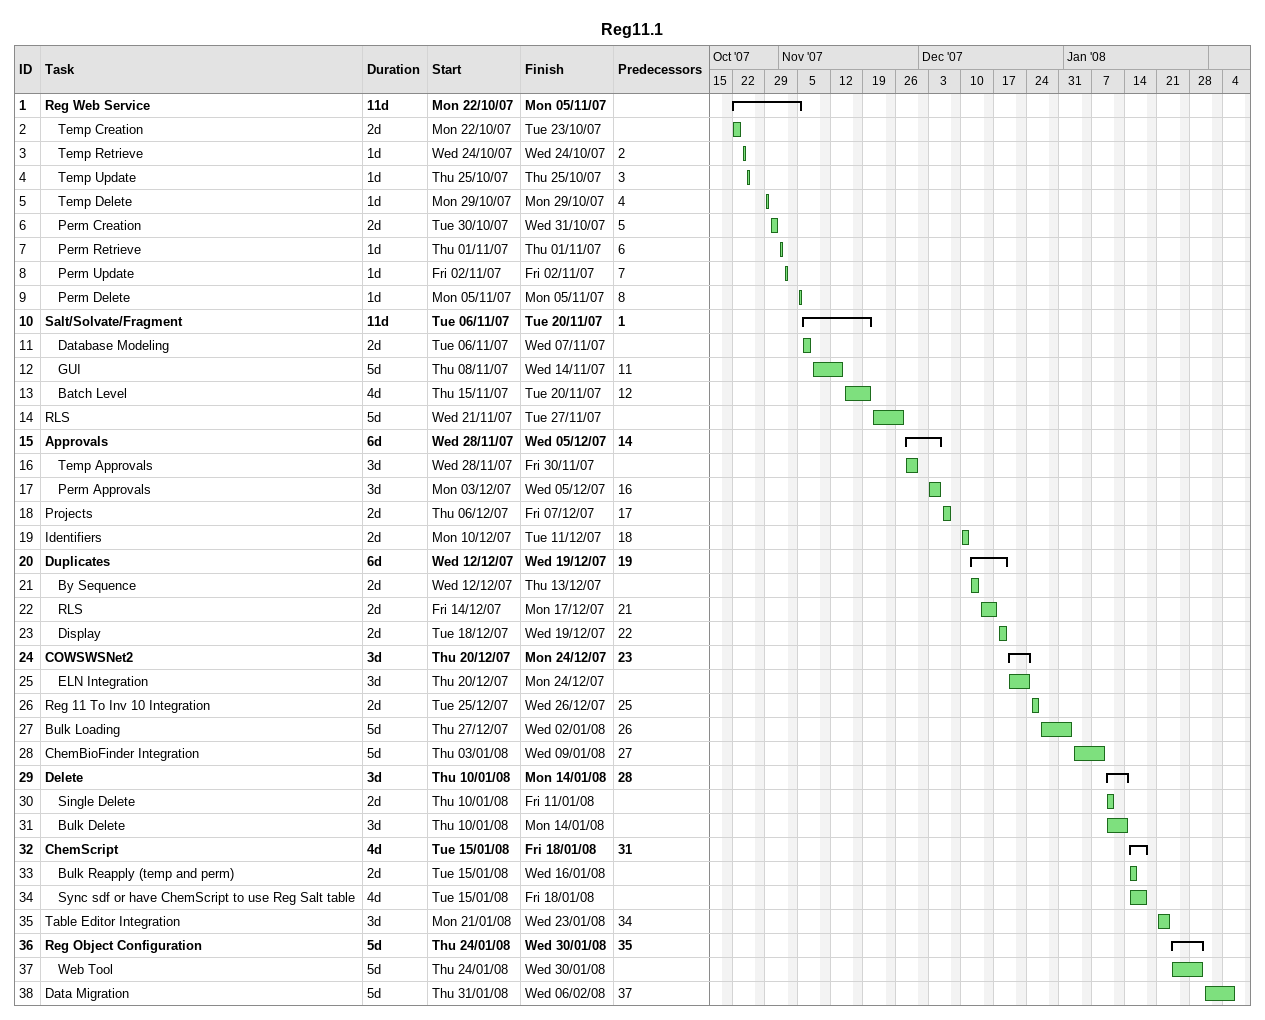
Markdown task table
Reg11.1

| ID | Level | Task | Duration | Start | Finish | Predecessors |
|---|---|---|---|---|---|---|
| 1 | 1 | **Reg Web Service** | 11d | 2007-10-22 | 2007-11-05 |  |
| 2 | 2 | Temp Creation | 2d | 2007-10-22 | 2007-10-23 |  |
| 3 | 2 | Temp Retrieve | 1d | 2007-10-24 | 2007-10-24 | 2 |
| 4 | 2 | Temp Update | 1d | 2007-10-25 | 2007-10-25 | 3 |
| 5 | 2 | Temp Delete | 1d | 2007-10-29 | 2007-10-29 | 4 |
| 6 | 2 | Perm Creation | 2d | 2007-10-30 | 2007-10-31 | 5 |
| 7 | 2 | Perm Retrieve | 1d | 2007-11-01 | 2007-11-01 | 6 |
| 8 | 2 | Perm Update | 1d | 2007-11-02 | 2007-11-02 | 7 |
| 9 | 2 | Perm Delete | 1d | 2007-11-05 | 2007-11-05 | 8 |
| 10 | 1 | **Salt/Solvate/Fragment** | 11d | 2007-11-06 | 2007-11-20 | 1 |
| 11 | 2 | Database Modeling | 2d | 2007-11-06 | 2007-11-07 |  |
| 12 | 2 | GUI | 5d | 2007-11-08 | 2007-11-14 | 11 |
| 13 | 2 | Batch Level | 4d | 2007-11-15 | 2007-11-20 | 12 |
| 14 | 1 | RLS | 5d | 2007-11-21 | 2007-11-27 |  |
| 15 | 1 | **Approvals** | 6d | 2007-11-28 | 2007-12-05 | 14 |
| 16 | 2 | Temp Approvals | 3d | 2007-11-28 | 2007-11-30 |  |
| 17 | 2 | Perm Approvals | 3d | 2007-12-03 | 2007-12-05 | 16 |
| 18 | 1 | Projects | 2d | 2007-12-06 | 2007-12-07 | 17 |
| 19 | 1 | Identifiers | 2d | 2007-12-10 | 2007-12-11 | 18 |
| 20 | 1 | **Duplicates** | 6d | 2007-12-12 | 2007-12-19 | 19 |
| 21 | 2 | By Sequence | 2d | 2007-12-12 | 2007-12-13 |  |
| 22 | 2 | RLS | 2d | 2007-12-14 | 2007-12-17 | 21 |
| 23 | 2 | Display | 2d | 2007-12-18 | 2007-12-19 | 22 |
| 24 | 1 | **COWSWSNet2** | 3d | 2007-12-20 | 2007-12-24 | 23 |
| 25 | 2 | ELN Integration | 3d | 2007-12-20 | 2007-12-24 |  |
| 26 | 1 | Reg 11 To Inv 10 Integration | 2d | 2007-12-25 | 2007-12-26 | 25 |
| 27 | 1 | Bulk Loading | 5d | 2007-12-27 | 2008-01-02 | 26 |
| 28 | 1 | ChemBioFinder Integration | 5d | 2008-01-03 | 2008-01-09 | 27 |
| 29 | 1 | **Delete** | 3d | 2008-01-10 | 2008-01-14 | 28 |
| 30 | 2 | Single Delete | 2d | 2008-01-10 | 2008-01-11 |  |
| 31 | 2 | Bulk Delete | 3d | 2008-01-10 | 2008-01-14 |  |
| 32 | 1 | **ChemScript** | 4d | 2008-01-15 | 2008-01-18 | 31 |
| 33 | 2 | Bulk Reapply (temp and perm) | 2d | 2008-01-15 | 2008-01-16 |  |
| 34 | 2 | Sync sdf or have ChemScript to use Reg Salt table | 4d | 2008-01-15 | 2008-01-18 |  |
| 35 | 1 | Table Editor Integration | 3d | 2008-01-21 | 2008-01-23 | 34 |
| 36 | 1 | **Reg Object Configuration** | 5d | 2008-01-24 | 2008-01-30 | 35 |
| 37 | 2 | Web Tool | 5d | 2008-01-24 | 2008-01-30 |  |
| 38 | 1 | Data Migration | 5d | 2008-01-31 | 2008-02-06 | 37 |
